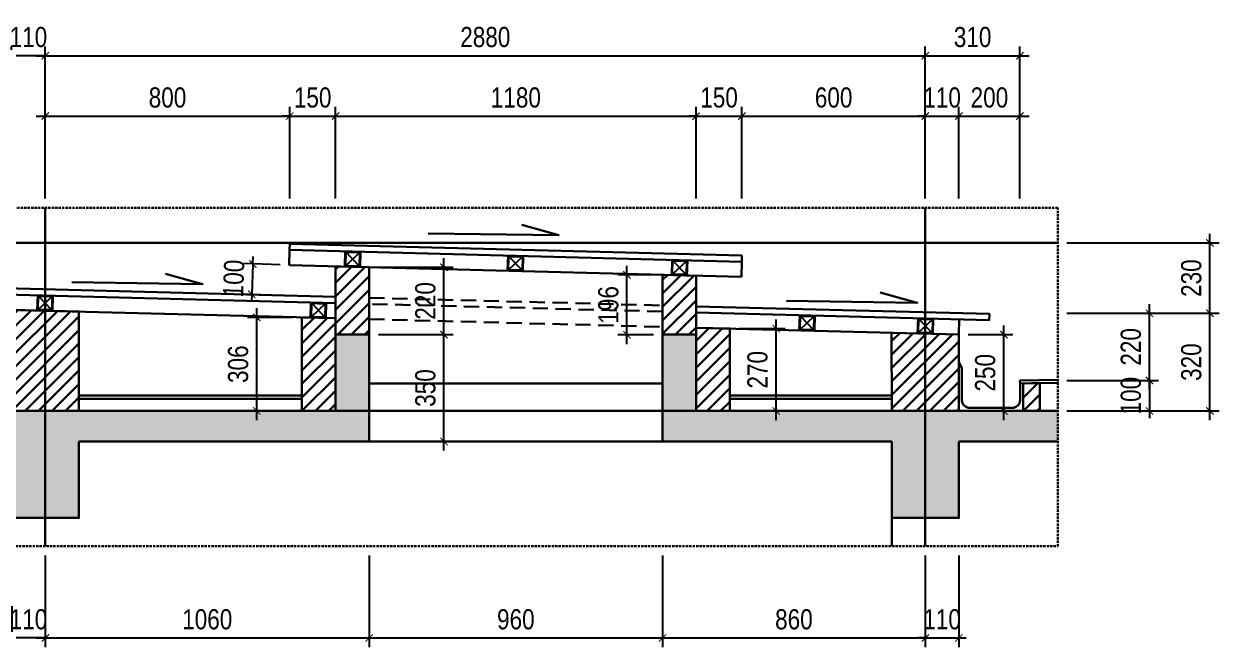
# Model space of a CAD drawing. Header units: millimetres. Extents: x -82962 to 19744, y -138000 to 4535.
# Drawn here: x 7981 to 11892, y -93068 to -91028 of the extents above; entities that cross this region are included whole.
import ezdxf

# ---------------------------------------------------------------- set-up
doc = ezdxf.new("R2010")
doc.units = ezdxf.units.MM
doc.header["$LTSCALE"] = 1000
doc.header["$MEASUREMENT"] = 0
doc.header["$PDMODE"] = 3
doc.linetypes.add('HIDDEN', pattern=[0.375, 0.25, -0.125])
doc.layers.get('0').update_dxf_attribs({"lineweight": 30})
doc.layers.get('DEFPOINTS').update_dxf_attribs({"color": 4, "lineweight": 30})
doc.layers.add('net-vatlieu', color=250, linetype='Continuous')
doc.layers.add('THEP', color=30, linetype='Continuous')
doc.layers.add('THAY', color=4, linetype='Continuous', lineweight=30)
doc.styles.add('dim', font='arial.ttf', dxfattribs={"width": 0.8})
doc.linetypes.add('FENCELINE2', pattern='A,0.25,-0.1,[132,ltypeshp.shx,S=0.1,R=0,X=-0.1,Y=0],-0.1,1', length=1.45)
doc.dimstyles.new('1-100-100', dxfattribs={"dimscale": 0, "dimtxt": 2.2, "dimasz": 0.8, "dimexe": 1, "dimexo": 1, "dimgap": 0.9, "dimtad": 1, "dimdec": 0, "dimzin": 0, "dimdsep": 46, "dimtxsty": 'dim', "dimblk1": 'ARCHTICK', "dimblk2": 'ARCHTICK', "dimsah": 1, "dimcen": 1, "dimdle": 1, "dimclrd": 256, "dimclre": 256, "dimclrt": 1, "dimadec": 0, "dimazin": 0, "dimtfac": 0.0001, "dimtdec": 0, "dimtix": 1, "dimtmove": 2, "dimatfit": 3, "dimldrblk": 'DOT', "dimfxl": 100, "dimtolj": 1, "dimtzin": 0, "dimarcsym": 0})

# ---------------------------------------------------------------- blocks, each defined once
blk = doc.blocks.new('50x50')
at = {"layer": 'net-vatlieu', "ltscale": 0.2}
for points in [[(-106111.3, -122592.4), (-106067.3, -122636.4)], [(-106067.3, -122592.4), (-106111.3, -122636.4)]]:
    blk.add_lwpolyline(points, dxfattribs=at)
at = {"layer": 'THEP', "ltscale": 0.2}
blk.add_lwpolyline([(-106114.3, -122639.4), (-106114.3, -122589.4)], dxfattribs=at)
for points in [[(-106114.3, -122589.4), (-106064.3, -122589.4), (-106064.3, -122639.4), (-106114.3, -122639.4)], [(-106111.3, -122592.4), (-106067.3, -122592.4), (-106067.3, -122636.4), (-106111.3, -122636.4)]]:
    blk.add_lwpolyline(points, close=True, dxfattribs=at)
blk = doc.blocks.new('_ARCHTICK')
at = {"color": 0, "linetype": 'ByBlock', "const_width": 0.15}
blk.add_lwpolyline([(-0.5, -0.5), (0.5, 0.5)], dxfattribs=at)
blk = doc.blocks.new('*D994')
at = {"layer": 'DEFPOINTS', "color": 0, "ltscale": 0.2, "transparency": 16777216}
for p in [(8850.8, -91329.7), (8050.8, -91629.7), (8850.8, -91629.7)]:
    blk.add_point(p, dxfattribs=at)
at = {"layer": 'THAY', "lineweight": -2, "ltscale": 0.2, "transparency": 16777216}
for p, q in [((8020.8, -91329.7), (8880.8, -91329.7)), ((8050.8, -91599.7), (8050.8, -91299.7)), ((8850.8, -91599.7), (8850.8, -91299.7))]:
    blk.add_line(p, q, dxfattribs=at)
at = {"layer": 'THAY', "lineweight": -2, "ltscale": 0.2, "transparency": 16777216, "xscale": 24.00000000000004, "yscale": 24.00000000000004, "zscale": 24.00000000000004, "rotation": 180}
blk.add_blockref('_ARCHTICK', (8050.8, -91329.7), dxfattribs=at)
at = {"layer": 'THAY', "lineweight": -2, "ltscale": 0.2, "transparency": 16777216, "xscale": 24.00000000000004, "yscale": 24.00000000000004, "zscale": 24.00000000000004}
blk.add_blockref('_ARCHTICK', (8850.8, -91329.7), dxfattribs=at)
at = {"layer": 'THAY', "color": 1, "ltscale": 0.2, "transparency": 16777216, "insert": (8450.8, -91269), "char_height": 66, "attachment_point": 5, "style": 'dim'}
blk.add_mtext('\\A1;800', dxfattribs=at)
blk = doc.blocks.new('_DOT')
at = {"color": 0, "linetype": 'ByBlock', "ltscale": 10}
blk.add_line((-0.5, 0), (-1, 0), dxfattribs=at)
at = {"color": 0, "linetype": 'ByBlock', "ltscale": 10, "const_width": 0.5}
blk.add_lwpolyline([(-0.25, 0, 1), (0.25, 0, 1)], format="xyb", close=True, dxfattribs=at)
blk = doc.blocks.new('*D995')
at = {"layer": 'DEFPOINTS', "color": 0, "ltscale": 0.2, "transparency": 16777216}
for p in [(9000.8, -91329.7), (8850.8, -91629.7), (9000.8, -91629.7)]:
    blk.add_point(p, dxfattribs=at)
at = {"layer": 'THAY', "lineweight": -2, "ltscale": 0.2, "transparency": 16777216}
for p, q in [((8850.8, -91329.7), (8826.8, -91329.7)), ((8850.8, -91599.7), (8850.8, -91299.7)), ((8850.8, -91329.7), (9000.8, -91329.7)), ((9000.8, -91599.7), (9000.8, -91299.7)), ((9000.8, -91329.7), (9024.8, -91329.7))]:
    blk.add_line(p, q, dxfattribs=at)
at = {"layer": 'THAY', "lineweight": -2, "ltscale": 0.2, "transparency": 16777216, "xscale": 24.00000000000004, "yscale": 24.00000000000004, "zscale": 24.00000000000004}
blk.add_blockref('_ARCHTICK', (8850.8, -91329.7), dxfattribs=at)
at = {"layer": 'THAY', "lineweight": -2, "ltscale": 0.2, "transparency": 16777216, "xscale": 24.00000000000004, "yscale": 24.00000000000004, "zscale": 24.00000000000004, "rotation": 180}
blk.add_blockref('_ARCHTICK', (9000.8, -91329.7), dxfattribs=at)
at = {"layer": 'THAY', "color": 1, "ltscale": 0.2, "transparency": 16777216, "insert": (8925.8, -91269), "char_height": 66, "attachment_point": 5, "style": 'dim'}
blk.add_mtext('\\A1;150', dxfattribs=at)
blk = doc.blocks.new('*D996')
at = {"layer": 'DEFPOINTS', "color": 0, "ltscale": 0.2, "transparency": 16777216}
for p in [(10180.8, -91329.7), (9000.8, -91629.7), (10180.8, -91629.7)]:
    blk.add_point(p, dxfattribs=at)
at = {"layer": 'THAY', "lineweight": -2, "ltscale": 0.2, "transparency": 16777216}
for p, q in [((8970.8, -91329.7), (10210.8, -91329.7)), ((9000.8, -91599.7), (9000.8, -91299.7)), ((10180.8, -91599.7), (10180.8, -91299.7))]:
    blk.add_line(p, q, dxfattribs=at)
at = {"layer": 'THAY', "lineweight": -2, "ltscale": 0.2, "transparency": 16777216, "xscale": 24.00000000000004, "yscale": 24.00000000000004, "zscale": 24.00000000000004, "rotation": 180}
blk.add_blockref('_ARCHTICK', (9000.8, -91329.7), dxfattribs=at)
at = {"layer": 'THAY', "lineweight": -2, "ltscale": 0.2, "transparency": 16777216, "xscale": 24.00000000000004, "yscale": 24.00000000000004, "zscale": 24.00000000000004}
blk.add_blockref('_ARCHTICK', (10180.8, -91329.7), dxfattribs=at)
at = {"layer": 'THAY', "color": 1, "ltscale": 0.2, "transparency": 16777216, "insert": (9590.8, -91269), "char_height": 66, "attachment_point": 5, "style": 'dim'}
blk.add_mtext('\\A1;1180', dxfattribs=at)
blk = doc.blocks.new('*D997')
at = {"layer": 'DEFPOINTS', "color": 0, "ltscale": 0.2, "transparency": 16777216}
for p in [(10330.8, -91329.7), (10180.8, -91629.7), (10330.8, -91629.7)]:
    blk.add_point(p, dxfattribs=at)
at = {"layer": 'THAY', "lineweight": -2, "ltscale": 0.2, "transparency": 16777216}
for p, q in [((10180.8, -91329.7), (10156.8, -91329.7)), ((10180.8, -91599.7), (10180.8, -91299.7)), ((10180.8, -91329.7), (10330.8, -91329.7)), ((10330.8, -91599.7), (10330.8, -91299.7)), ((10330.8, -91329.7), (10354.8, -91329.7))]:
    blk.add_line(p, q, dxfattribs=at)
at = {"layer": 'THAY', "lineweight": -2, "ltscale": 0.2, "transparency": 16777216, "xscale": 24.00000000000004, "yscale": 24.00000000000004, "zscale": 24.00000000000004}
blk.add_blockref('_ARCHTICK', (10180.8, -91329.7), dxfattribs=at)
at = {"layer": 'THAY', "lineweight": -2, "ltscale": 0.2, "transparency": 16777216, "xscale": 24.00000000000004, "yscale": 24.00000000000004, "zscale": 24.00000000000004, "rotation": 180}
blk.add_blockref('_ARCHTICK', (10330.8, -91329.7), dxfattribs=at)
at = {"layer": 'THAY', "color": 1, "ltscale": 0.2, "transparency": 16777216, "insert": (10255.8, -91269), "char_height": 66, "attachment_point": 5, "style": 'dim'}
blk.add_mtext('\\A1;150', dxfattribs=at)
blk = doc.blocks.new('*D998')
at = {"layer": 'DEFPOINTS', "color": 0, "ltscale": 0.2, "transparency": 16777216}
for p in [(10930.8, -91329.7), (10330.8, -91629.7), (10930.8, -91629.7)]:
    blk.add_point(p, dxfattribs=at)
at = {"layer": 'THAY', "lineweight": -2, "ltscale": 0.2, "transparency": 16777216}
for p, q in [((10300.8, -91329.7), (10960.8, -91329.7)), ((10330.8, -91599.7), (10330.8, -91299.7)), ((10930.8, -91599.7), (10930.8, -91299.7))]:
    blk.add_line(p, q, dxfattribs=at)
at = {"layer": 'THAY', "lineweight": -2, "ltscale": 0.2, "transparency": 16777216, "xscale": 24.00000000000004, "yscale": 24.00000000000004, "zscale": 24.00000000000004, "rotation": 180}
blk.add_blockref('_ARCHTICK', (10330.8, -91329.7), dxfattribs=at)
at = {"layer": 'THAY', "lineweight": -2, "ltscale": 0.2, "transparency": 16777216, "xscale": 24.00000000000004, "yscale": 24.00000000000004, "zscale": 24.00000000000004}
blk.add_blockref('_ARCHTICK', (10930.8, -91329.7), dxfattribs=at)
at = {"layer": 'THAY', "color": 1, "ltscale": 0.2, "transparency": 16777216, "insert": (10630.8, -91269), "char_height": 66, "attachment_point": 5, "style": 'dim'}
blk.add_mtext('\\A1;600', dxfattribs=at)
blk = doc.blocks.new('*D999')
at = {"layer": 'DEFPOINTS', "color": 0, "ltscale": 0.2, "transparency": 16777216}
for p in [(11040.8, -91329.7), (10930.8, -91629.7), (11040.8, -91629.7)]:
    blk.add_point(p, dxfattribs=at)
at = {"layer": 'THAY', "lineweight": -2, "ltscale": 0.2, "transparency": 16777216}
for p, q in [((10930.8, -91329.7), (10906.8, -91329.7)), ((10930.8, -91599.7), (10930.8, -91299.7)), ((10930.8, -91329.7), (11040.8, -91329.7)), ((11040.8, -91599.7), (11040.8, -91299.7)), ((11040.8, -91329.7), (11064.8, -91329.7))]:
    blk.add_line(p, q, dxfattribs=at)
at = {"layer": 'THAY', "lineweight": -2, "ltscale": 0.2, "transparency": 16777216, "xscale": 24.00000000000004, "yscale": 24.00000000000004, "zscale": 24.00000000000004}
blk.add_blockref('_ARCHTICK', (10930.8, -91329.7), dxfattribs=at)
at = {"layer": 'THAY', "lineweight": -2, "ltscale": 0.2, "transparency": 16777216, "xscale": 24.00000000000004, "yscale": 24.00000000000004, "zscale": 24.00000000000004, "rotation": 180}
blk.add_blockref('_ARCHTICK', (11040.8, -91329.7), dxfattribs=at)
at = {"layer": 'THAY', "color": 1, "ltscale": 0.2, "transparency": 16777216, "insert": (10985.8, -91269), "char_height": 66, "attachment_point": 5, "style": 'dim'}
blk.add_mtext('\\A1;110', dxfattribs=at)
blk = doc.blocks.new('*D1000')
at = {"layer": 'DEFPOINTS', "color": 0, "ltscale": 0.2, "transparency": 16777216}
for p in [(11240.6, -91329.7), (11040.8, -91629.7), (11240.6, -91629.7)]:
    blk.add_point(p, dxfattribs=at)
at = {"layer": 'THAY', "lineweight": -2, "ltscale": 0.2, "transparency": 16777216}
for p, q in [((11010.8, -91329.7), (11270.6, -91329.7)), ((11040.8, -91599.7), (11040.8, -91299.7)), ((11240.6, -91599.7), (11240.6, -91299.7))]:
    blk.add_line(p, q, dxfattribs=at)
at = {"layer": 'THAY', "lineweight": -2, "ltscale": 0.2, "transparency": 16777216, "xscale": 24.00000000000004, "yscale": 24.00000000000004, "zscale": 24.00000000000004, "rotation": 180}
blk.add_blockref('_ARCHTICK', (11040.8, -91329.7), dxfattribs=at)
at = {"layer": 'THAY', "lineweight": -2, "ltscale": 0.2, "transparency": 16777216, "xscale": 24.00000000000004, "yscale": 24.00000000000004, "zscale": 24.00000000000004}
blk.add_blockref('_ARCHTICK', (11240.6, -91329.7), dxfattribs=at)
at = {"layer": 'THAY', "color": 1, "ltscale": 0.2, "transparency": 16777216, "insert": (11140.7, -91269), "char_height": 66, "attachment_point": 5, "style": 'dim'}
blk.add_mtext('\\A1;200', dxfattribs=at)
blk = doc.blocks.new('*D1001')
at = {"layer": 'DEFPOINTS', "color": 0, "ltscale": 0.2, "transparency": 16777216}
for p in [(7940.5, -91131.7), (7940.5, -91629.7), (8050.8, -91629.7)]:
    blk.add_point(p, dxfattribs=at)
at = {"layer": 'THAY', "lineweight": -2, "ltscale": 0.2, "transparency": 16777216}
for p, q in [((7940.5, -91131.7), (7916.5, -91131.7)), ((7940.5, -91599.7), (7940.5, -91101.7)), ((8050.8, -91131.7), (7940.5, -91131.7)), ((8050.8, -91599.7), (8050.8, -91101.7)), ((8050.8, -91131.7), (8074.8, -91131.7))]:
    blk.add_line(p, q, dxfattribs=at)
at = {"layer": 'THAY', "lineweight": -2, "ltscale": 0.2, "transparency": 16777216, "xscale": 24.00000000000004, "yscale": 24.00000000000004, "zscale": 24.00000000000004}
blk.add_blockref('_ARCHTICK', (7940.5, -91131.7), dxfattribs=at)
at = {"layer": 'THAY', "lineweight": -2, "ltscale": 0.2, "transparency": 16777216, "xscale": 24.00000000000004, "yscale": 24.00000000000004, "zscale": 24.00000000000004, "rotation": 180}
blk.add_blockref('_ARCHTICK', (8050.8, -91131.7), dxfattribs=at)
at = {"layer": 'THAY', "color": 1, "ltscale": 0.2, "transparency": 16777216, "insert": (7995.6, -91071), "char_height": 66, "attachment_point": 5, "style": 'dim'}
blk.add_mtext('\\A1;110', dxfattribs=at)
blk = doc.blocks.new('*D1002')
at = {"layer": 'DEFPOINTS', "color": 0, "ltscale": 0.2, "transparency": 16777216}
for p in [(10930.8, -91131.7), (8050.8, -91629.7), (10930.8, -91629.7)]:
    blk.add_point(p, dxfattribs=at)
at = {"layer": 'THAY', "lineweight": -2, "ltscale": 0.2, "transparency": 16777216}
for p, q in [((8020.8, -91131.7), (10960.8, -91131.7)), ((8050.8, -91599.7), (8050.8, -91101.7)), ((10930.8, -91599.7), (10930.8, -91101.7))]:
    blk.add_line(p, q, dxfattribs=at)
at = {"layer": 'THAY', "lineweight": -2, "ltscale": 0.2, "transparency": 16777216, "xscale": 24.00000000000004, "yscale": 24.00000000000004, "zscale": 24.00000000000004, "rotation": 180}
blk.add_blockref('_ARCHTICK', (8050.8, -91131.7), dxfattribs=at)
at = {"layer": 'THAY', "lineweight": -2, "ltscale": 0.2, "transparency": 16777216, "xscale": 24.00000000000004, "yscale": 24.00000000000004, "zscale": 24.00000000000004}
blk.add_blockref('_ARCHTICK', (10930.8, -91131.7), dxfattribs=at)
at = {"layer": 'THAY', "color": 1, "ltscale": 0.2, "transparency": 16777216, "insert": (9490.8, -91071), "char_height": 66, "attachment_point": 5, "style": 'dim'}
blk.add_mtext('\\A1;2880', dxfattribs=at)
blk = doc.blocks.new('*D1003')
at = {"layer": 'DEFPOINTS', "color": 0, "ltscale": 0.2, "transparency": 16777216}
for p in [(11240.6, -91131.7), (10930.8, -91629.7), (11240.6, -91629.7)]:
    blk.add_point(p, dxfattribs=at)
at = {"layer": 'THAY', "lineweight": -2, "ltscale": 0.2, "transparency": 16777216}
for p, q in [((10900.8, -91131.7), (11270.6, -91131.7)), ((10930.8, -91599.7), (10930.8, -91101.7)), ((11240.6, -91599.7), (11240.6, -91101.7))]:
    blk.add_line(p, q, dxfattribs=at)
at = {"layer": 'THAY', "lineweight": -2, "ltscale": 0.2, "transparency": 16777216, "xscale": 24.00000000000004, "yscale": 24.00000000000004, "zscale": 24.00000000000004, "rotation": 180}
blk.add_blockref('_ARCHTICK', (10930.8, -91131.7), dxfattribs=at)
at = {"layer": 'THAY', "lineweight": -2, "ltscale": 0.2, "transparency": 16777216, "xscale": 24.00000000000004, "yscale": 24.00000000000004, "zscale": 24.00000000000004}
blk.add_blockref('_ARCHTICK', (11240.6, -91131.7), dxfattribs=at)
at = {"layer": 'THAY', "color": 1, "ltscale": 0.2, "transparency": 16777216, "insert": (11085.7, -91071), "char_height": 66, "attachment_point": 5, "style": 'dim'}
blk.add_mtext('\\A1;310', dxfattribs=at)
blk = doc.blocks.new('*D1005')
at = {"layer": 'DEFPOINTS', "color": 0, "ltscale": 0.2, "transparency": 16777216}
for p in [(8742.8, -91988.8), (8890.8, -91988.8), (8890.8, -92294.8)]:
    blk.add_point(p, dxfattribs=at)
at = {"layer": 'THAY', "lineweight": -2, "ltscale": 0.2, "transparency": 16777216}
for p, q in [((8742.8, -92324.8), (8742.8, -91958.8)), ((8860.8, -91988.8), (8712.8, -91988.8)), ((8860.8, -92294.8), (8712.8, -92294.8))]:
    blk.add_line(p, q, dxfattribs=at)
at = {"layer": 'THAY', "lineweight": -2, "ltscale": 0.2, "transparency": 16777216, "xscale": 24.00000000000004, "yscale": 24.00000000000004, "zscale": 24.00000000000004}
for p, rotation in [((8742.8, -91988.8), 90), ((8742.8, -92294.8), 270)]:
    blk.add_blockref('_ARCHTICK', p, dxfattribs=dict(at, rotation=rotation))
at = {"layer": 'THAY', "color": 1, "ltscale": 0.2, "transparency": 16777216, "insert": (8682.1, -92141.8), "char_height": 66, "attachment_point": 5, "rotation": 90, "style": 'dim'}
blk.add_mtext('\\A1;306', dxfattribs=at)
blk = doc.blocks.new('*D1006')
at = {"layer": 'DEFPOINTS', "color": 0, "ltscale": 0.2, "transparency": 16777216}
for p in [(9110.8, -92044.8), (9355.6, -92044.8), (9110.8, -92394.8)]:
    blk.add_point(p, dxfattribs=at)
at = {"layer": 'THAY', "lineweight": -2, "ltscale": 0.2, "transparency": 16777216}
for p, q in [((9355.6, -92424.8), (9355.6, -92014.8)), ((9140.8, -92044.8), (9385.6, -92044.8)), ((9140.8, -92394.8), (9385.6, -92394.8))]:
    blk.add_line(p, q, dxfattribs=at)
at = {"layer": 'THAY', "lineweight": -2, "ltscale": 0.2, "transparency": 16777216, "xscale": 24.00000000000004, "yscale": 24.00000000000004, "zscale": 24.00000000000004}
for p, rotation in [((9355.6, -92044.8), 90), ((9355.6, -92394.8), 270)]:
    blk.add_blockref('_ARCHTICK', p, dxfattribs=dict(at, rotation=rotation))
at = {"layer": 'THAY', "color": 1, "ltscale": 0.2, "transparency": 16777216, "insert": (9294.9, -92219.8), "char_height": 66, "attachment_point": 5, "rotation": 90, "style": 'dim'}
blk.add_mtext('\\A1;350', dxfattribs=at)
blk = doc.blocks.new('*D1007')
at = {"layer": 'DEFPOINTS', "color": 0, "ltscale": 0.2, "transparency": 16777216}
for p in [(9110.8, -91824.5), (9355.6, -91824.5), (9110.8, -92044.8)]:
    blk.add_point(p, dxfattribs=at)
at = {"layer": 'THAY', "lineweight": -2, "ltscale": 0.2, "transparency": 16777216}
for p, q in [((9355.6, -92074.8), (9355.6, -91794.5)), ((9140.8, -91824.5), (9385.6, -91824.5)), ((9140.8, -92044.8), (9385.6, -92044.8))]:
    blk.add_line(p, q, dxfattribs=at)
at = {"layer": 'THAY', "lineweight": -2, "ltscale": 0.2, "transparency": 16777216, "xscale": 24.00000000000004, "yscale": 24.00000000000004, "zscale": 24.00000000000004}
for p, rotation in [((9355.6, -91824.5), 90), ((9355.6, -92044.8), 270)]:
    blk.add_blockref('_ARCHTICK', p, dxfattribs=dict(at, rotation=rotation))
at = {"layer": 'THAY', "color": 1, "ltscale": 0.2, "transparency": 16777216, "insert": (9294.9, -91934.6), "char_height": 66, "attachment_point": 5, "rotation": 90, "style": 'dim'}
blk.add_mtext('\\A1;220', dxfattribs=at)
blk = doc.blocks.new('*D1008')
at = {"layer": 'DEFPOINTS', "color": 0, "ltscale": 0.2, "transparency": 16777216}
for p in [(9954.5, -91849.5), (10071, -91849.5), (10070.8, -92045.7)]:
    blk.add_point(p, dxfattribs=at)
at = {"layer": 'THAY', "lineweight": -2, "ltscale": 0.2, "transparency": 16777216}
for p, q in [((9954.5, -92075.7), (9954.5, -91819.5)), ((10041, -91849.5), (9924.5, -91849.5)), ((10040.8, -92045.7), (9924.5, -92045.7))]:
    blk.add_line(p, q, dxfattribs=at)
at = {"layer": 'THAY', "lineweight": -2, "ltscale": 0.2, "transparency": 16777216, "xscale": 24.00000000000004, "yscale": 24.00000000000004, "zscale": 24.00000000000004}
for p, rotation in [((9954.5, -91849.5), 90), ((9954.5, -92045.7), 270)]:
    blk.add_blockref('_ARCHTICK', p, dxfattribs=dict(at, rotation=rotation))
at = {"layer": 'THAY', "color": 1, "ltscale": 0.2, "transparency": 16777216, "insert": (9893.8, -91947.6), "char_height": 66, "attachment_point": 5, "rotation": 90, "style": 'dim'}
blk.add_mtext('\\A1;196', dxfattribs=at)
blk = doc.blocks.new('*D1009')
at = {"layer": 'DEFPOINTS', "color": 0, "ltscale": 0.2, "transparency": 16777216}
for p in [(10290.7, -92025.2), (10442.6, -92025.2), (10290.8, -92294.8)]:
    blk.add_point(p, dxfattribs=at)
at = {"layer": 'THAY', "lineweight": -2, "ltscale": 0.2, "transparency": 16777216}
for p, q in [((10442.6, -92324.8), (10442.6, -91995.2)), ((10320.7, -92025.2), (10472.6, -92025.2)), ((10320.8, -92294.8), (10472.6, -92294.8))]:
    blk.add_line(p, q, dxfattribs=at)
at = {"layer": 'THAY', "lineweight": -2, "ltscale": 0.2, "transparency": 16777216, "xscale": 24.00000000000004, "yscale": 24.00000000000004, "zscale": 24.00000000000004}
for p, rotation in [((10442.6, -92025.2), 90), ((10442.6, -92294.8), 270)]:
    blk.add_blockref('_ARCHTICK', p, dxfattribs=dict(at, rotation=rotation))
at = {"layer": 'THAY', "color": 1, "ltscale": 0.2, "transparency": 16777216, "insert": (10381.9, -92160), "char_height": 66, "attachment_point": 5, "rotation": 90, "style": 'dim'}
blk.add_mtext('\\A1;270', dxfattribs=at)
blk = doc.blocks.new('*D1010')
at = {"layer": 'DEFPOINTS', "color": 0, "ltscale": 0.2, "transparency": 16777216}
for p in [(11040.8, -92044.8), (11187.8, -92044.8), (11040.8, -92294.8)]:
    blk.add_point(p, dxfattribs=at)
at = {"layer": 'THAY', "lineweight": -2, "ltscale": 0.2, "transparency": 16777216}
for p, q in [((11187.8, -92324.8), (11187.8, -92014.8)), ((11070.8, -92044.8), (11217.8, -92044.8)), ((11070.8, -92294.8), (11217.8, -92294.8))]:
    blk.add_line(p, q, dxfattribs=at)
at = {"layer": 'THAY', "lineweight": -2, "ltscale": 0.2, "transparency": 16777216, "xscale": 24.00000000000004, "yscale": 24.00000000000004, "zscale": 24.00000000000004}
for p, rotation in [((11187.8, -92044.8), 90), ((11187.8, -92294.8), 270)]:
    blk.add_blockref('_ARCHTICK', p, dxfattribs=dict(at, rotation=rotation))
at = {"layer": 'THAY', "color": 1, "ltscale": 0.2, "transparency": 16777216, "insert": (11127.1, -92169.8), "char_height": 66, "attachment_point": 5, "rotation": 90, "style": 'dim'}
blk.add_mtext('\\A1;250', dxfattribs=at)
blk = doc.blocks.new('*D1011')
at = {"layer": 'DEFPOINTS', "color": 0, "ltscale": 0.2, "transparency": 16777216}
for p in [(11364.4, -92194.8), (11364.4, -92294.8), (11664.4, -92294.8)]:
    blk.add_point(p, dxfattribs=at)
at = {"layer": 'THAY', "lineweight": -2, "ltscale": 0.2, "transparency": 16777216}
for p, q in [((11394.4, -92194.8), (11694.4, -92194.8)), ((11664.4, -92194.8), (11664.4, -92170.8)), ((11664.4, -92194.8), (11664.4, -92294.8)), ((11394.4, -92294.8), (11694.4, -92294.8)), ((11664.4, -92294.8), (11664.4, -92318.8))]:
    blk.add_line(p, q, dxfattribs=at)
at = {"layer": 'THAY', "lineweight": -2, "ltscale": 0.2, "transparency": 16777216, "xscale": 24.00000000000004, "yscale": 24.00000000000004, "zscale": 24.00000000000004}
for p, rotation in [((11664.4, -92194.8), 270), ((11664.4, -92294.8), 90)]:
    blk.add_blockref('_ARCHTICK', p, dxfattribs=dict(at, rotation=rotation))
at = {"layer": 'THAY', "color": 1, "ltscale": 0.2, "transparency": 16777216, "insert": (11603.7, -92244.8), "char_height": 66, "attachment_point": 5, "rotation": 90, "style": 'dim'}
blk.add_mtext('\\A1;100', dxfattribs=at)
blk = doc.blocks.new('*D1012')
at = {"layer": 'DEFPOINTS', "color": 0, "ltscale": 0.2, "transparency": 16777216}
for p in [(11364.4, -91975.1), (11664.4, -91975.1), (11364.4, -92194.8)]:
    blk.add_point(p, dxfattribs=at)
at = {"layer": 'THAY', "lineweight": -2, "ltscale": 0.2, "transparency": 16777216}
for p, q in [((11664.4, -92224.8), (11664.4, -91945.1)), ((11394.4, -91975.1), (11694.4, -91975.1)), ((11394.4, -92194.8), (11694.4, -92194.8))]:
    blk.add_line(p, q, dxfattribs=at)
at = {"layer": 'THAY', "lineweight": -2, "ltscale": 0.2, "transparency": 16777216, "xscale": 24.00000000000004, "yscale": 24.00000000000004, "zscale": 24.00000000000004}
for p, rotation in [((11664.4, -91975.1), 90), ((11664.4, -92194.8), 270)]:
    blk.add_blockref('_ARCHTICK', p, dxfattribs=dict(at, rotation=rotation))
at = {"layer": 'THAY', "color": 1, "ltscale": 0.2, "transparency": 16777216, "insert": (11603.7, -92085), "char_height": 66, "attachment_point": 5, "rotation": 90, "style": 'dim'}
blk.add_mtext('\\A1;220', dxfattribs=at)
blk = doc.blocks.new('*D1013')
at = {"layer": 'DEFPOINTS', "color": 0, "ltscale": 0.2, "transparency": 16777216}
for p in [(11364.4, -91975.1), (11862.4, -91975.1), (11364.4, -92294.8)]:
    blk.add_point(p, dxfattribs=at)
at = {"layer": 'THAY', "lineweight": -2, "ltscale": 0.2, "transparency": 16777216}
for p, q in [((11862.4, -92324.8), (11862.4, -91945.1)), ((11394.4, -91975.1), (11892.4, -91975.1)), ((11394.4, -92294.8), (11892.4, -92294.8))]:
    blk.add_line(p, q, dxfattribs=at)
at = {"layer": 'THAY', "lineweight": -2, "ltscale": 0.2, "transparency": 16777216, "xscale": 24.00000000000004, "yscale": 24.00000000000004, "zscale": 24.00000000000004}
for p, rotation in [((11862.4, -91975.1), 90), ((11862.4, -92294.8), 270)]:
    blk.add_blockref('_ARCHTICK', p, dxfattribs=dict(at, rotation=rotation))
at = {"layer": 'THAY', "color": 1, "ltscale": 0.2, "transparency": 16777216, "insert": (11801.6, -92135), "char_height": 66, "attachment_point": 5, "rotation": 90, "style": 'dim'}
blk.add_mtext('\\A1;320', dxfattribs=at)
blk = doc.blocks.new('*D1036')
at = {"layer": 'DEFPOINTS', "color": 0, "ltscale": 0.2, "transparency": 16777216}
for p in [(8050.8, -92738.1), (9110.8, -92738.1), (9110.8, -93038.1)]:
    blk.add_point(p, dxfattribs=at)
at = {"layer": 'THAY', "lineweight": -2, "ltscale": 0.2, "transparency": 16777216}
for p, q in [((8050.8, -92768.1), (8050.8, -93068.1)), ((9110.8, -92768.1), (9110.8, -93068.1)), ((8020.8, -93038.1), (9140.8, -93038.1))]:
    blk.add_line(p, q, dxfattribs=at)
at = {"layer": 'THAY', "lineweight": -2, "ltscale": 0.2, "transparency": 16777216, "xscale": 24.00000000000015, "yscale": 24.00000000000015, "zscale": 24.00000000000015, "rotation": 180}
blk.add_blockref('_ARCHTICK', (8050.8, -93038.1), dxfattribs=at)
at = {"layer": 'THAY', "lineweight": -2, "ltscale": 0.2, "transparency": 16777216, "xscale": 24.00000000000015, "yscale": 24.00000000000015, "zscale": 24.00000000000015}
blk.add_blockref('_ARCHTICK', (9110.8, -93038.1), dxfattribs=at)
at = {"layer": 'THAY', "color": 1, "ltscale": 0.2, "transparency": 16777216, "insert": (8580.8, -92977.4), "char_height": 66, "attachment_point": 5, "style": 'dim'}
blk.add_mtext('\\A1;1060', dxfattribs=at)
blk = doc.blocks.new('*D1032')
at = {"layer": 'DEFPOINTS', "color": 0, "ltscale": 0.2, "transparency": 16777216}
for p in [(9110.8, -92738.1), (10070.8, -92738.1), (10070.8, -93038.1)]:
    blk.add_point(p, dxfattribs=at)
at = {"layer": 'THAY', "lineweight": -2, "ltscale": 0.2, "transparency": 16777216}
for p, q in [((9110.8, -92768.1), (9110.8, -93068.1)), ((10070.8, -92768.1), (10070.8, -93068.1)), ((9080.8, -93038.1), (10100.8, -93038.1))]:
    blk.add_line(p, q, dxfattribs=at)
at = {"layer": 'THAY', "lineweight": -2, "ltscale": 0.2, "transparency": 16777216, "xscale": 24.00000000000015, "yscale": 24.00000000000015, "zscale": 24.00000000000015, "rotation": 180}
blk.add_blockref('_ARCHTICK', (9110.8, -93038.1), dxfattribs=at)
at = {"layer": 'THAY', "lineweight": -2, "ltscale": 0.2, "transparency": 16777216, "xscale": 24.00000000000015, "yscale": 24.00000000000015, "zscale": 24.00000000000015}
blk.add_blockref('_ARCHTICK', (10070.8, -93038.1), dxfattribs=at)
at = {"layer": 'THAY', "color": 1, "ltscale": 0.2, "transparency": 16777216, "insert": (9590.8, -92977.4), "char_height": 66, "attachment_point": 5, "style": 'dim'}
blk.add_mtext('\\A1;960', dxfattribs=at)
blk = doc.blocks.new('*D1033')
at = {"layer": 'DEFPOINTS', "color": 0, "ltscale": 0.2, "transparency": 16777216}
for p in [(10070.8, -92738.1), (10930.8, -92738.1), (10930.8, -93038.1)]:
    blk.add_point(p, dxfattribs=at)
at = {"layer": 'THAY', "lineweight": -2, "ltscale": 0.2, "transparency": 16777216}
for p, q in [((10070.8, -92768.1), (10070.8, -93068.1)), ((10930.8, -92768.1), (10930.8, -93068.1)), ((10040.8, -93038.1), (10960.8, -93038.1))]:
    blk.add_line(p, q, dxfattribs=at)
at = {"layer": 'THAY', "lineweight": -2, "ltscale": 0.2, "transparency": 16777216, "xscale": 24.00000000000015, "yscale": 24.00000000000015, "zscale": 24.00000000000015, "rotation": 180}
blk.add_blockref('_ARCHTICK', (10070.8, -93038.1), dxfattribs=at)
at = {"layer": 'THAY', "lineweight": -2, "ltscale": 0.2, "transparency": 16777216, "xscale": 24.00000000000015, "yscale": 24.00000000000015, "zscale": 24.00000000000015}
blk.add_blockref('_ARCHTICK', (10930.8, -93038.1), dxfattribs=at)
at = {"layer": 'THAY', "color": 1, "ltscale": 0.2, "transparency": 16777216, "insert": (10500.8, -92977.4), "char_height": 66, "attachment_point": 5, "style": 'dim'}
blk.add_mtext('\\A1;860', dxfattribs=at)
blk = doc.blocks.new('*D1034')
at = {"layer": 'DEFPOINTS', "color": 0, "ltscale": 0.2, "transparency": 16777216}
for p in [(10930.8, -92738.1), (11040.8, -92738.1), (11040.8, -93038.1)]:
    blk.add_point(p, dxfattribs=at)
at = {"layer": 'THAY', "lineweight": -2, "ltscale": 0.2, "transparency": 16777216}
for p, q in [((10930.8, -92768.1), (10930.8, -93068.1)), ((11040.8, -92768.1), (11040.8, -93068.1)), ((10930.8, -93038.1), (10906.8, -93038.1)), ((10930.8, -93038.1), (11040.8, -93038.1)), ((11040.8, -93038.1), (11064.8, -93038.1))]:
    blk.add_line(p, q, dxfattribs=at)
at = {"layer": 'THAY', "lineweight": -2, "ltscale": 0.2, "transparency": 16777216, "xscale": 24.00000000000015, "yscale": 24.00000000000015, "zscale": 24.00000000000015}
blk.add_blockref('_ARCHTICK', (10930.8, -93038.1), dxfattribs=at)
at = {"layer": 'THAY', "lineweight": -2, "ltscale": 0.2, "transparency": 16777216, "xscale": 24.00000000000015, "yscale": 24.00000000000015, "zscale": 24.00000000000015, "rotation": 180}
blk.add_blockref('_ARCHTICK', (11040.8, -93038.1), dxfattribs=at)
at = {"layer": 'THAY', "color": 1, "ltscale": 0.2, "transparency": 16777216, "insert": (10985.8, -92977.4), "char_height": 66, "attachment_point": 5, "style": 'dim'}
blk.add_mtext('\\A1;110', dxfattribs=at)
blk = doc.blocks.new('*D1035')
at = {"layer": 'DEFPOINTS', "color": 0, "ltscale": 0.2, "transparency": 16777216}
for p in [(7940.8, -92738.1), (8050.8, -92738.1), (7940.8, -93038.1)]:
    blk.add_point(p, dxfattribs=at)
at = {"layer": 'THAY', "lineweight": -2, "ltscale": 0.2, "transparency": 16777216}
for p, q in [((7940.8, -92768.1), (7940.8, -93068.1)), ((8050.8, -92768.1), (8050.8, -93068.1)), ((7940.8, -93038.1), (7916.8, -93038.1)), ((8050.8, -93038.1), (7940.8, -93038.1)), ((8050.8, -93038.1), (8074.8, -93038.1))]:
    blk.add_line(p, q, dxfattribs=at)
at = {"layer": 'THAY', "lineweight": -2, "ltscale": 0.2, "transparency": 16777216, "xscale": 24.00000000000015, "yscale": 24.00000000000015, "zscale": 24.00000000000015}
blk.add_blockref('_ARCHTICK', (7940.8, -93038.1), dxfattribs=at)
at = {"layer": 'THAY', "lineweight": -2, "ltscale": 0.2, "transparency": 16777216, "xscale": 24.00000000000015, "yscale": 24.00000000000015, "zscale": 24.00000000000015, "rotation": 180}
blk.add_blockref('_ARCHTICK', (8050.8, -93038.1), dxfattribs=at)
at = {"layer": 'THAY', "color": 1, "ltscale": 0.2, "transparency": 16777216, "insert": (7995.8, -92977.4), "char_height": 66, "attachment_point": 5, "style": 'dim'}
blk.add_mtext('\\A1;110', dxfattribs=at)
blk = doc.blocks.new('*D1039')
at = {"layer": 'DEFPOINTS', "color": 0, "ltscale": 0.2, "transparency": 16777216}
for p in [(11364.4, -91744.8), (11862.4, -91744.8), (11364.4, -91975.1)]:
    blk.add_point(p, dxfattribs=at)
at = {"layer": 'THAY', "lineweight": -2, "ltscale": 0.2, "transparency": 16777216}
for p, q in [((11862.4, -92005.1), (11862.4, -91714.8)), ((11394.4, -91744.8), (11892.4, -91744.8)), ((11394.4, -91975.1), (11892.4, -91975.1))]:
    blk.add_line(p, q, dxfattribs=at)
at = {"layer": 'THAY', "lineweight": -2, "ltscale": 0.2, "transparency": 16777216, "xscale": 24.00000000000015, "yscale": 24.00000000000015, "zscale": 24.00000000000015}
for p, rotation in [((11862.4, -91744.8), 90), ((11862.4, -91975.1), 270)]:
    blk.add_blockref('_ARCHTICK', p, dxfattribs=dict(at, rotation=rotation))
at = {"layer": 'THAY', "color": 1, "ltscale": 0.2, "transparency": 16777216, "insert": (11801.6, -91860), "char_height": 66, "attachment_point": 5, "rotation": 90, "style": 'dim'}
blk.add_mtext('\\A1;230', dxfattribs=at)
blk = doc.blocks.new('*D1040')
at = {"layer": 'DEFPOINTS', "color": 0, "ltscale": 0.2, "transparency": 16777216}
for p in [(8849.9, -91817.6), (8726.6, -91913.3), (8846.4, -91917.6)]:
    blk.add_point(p, dxfattribs=at)
at = {"layer": 'THAY', "lineweight": -2, "ltscale": 0.2, "transparency": 16777216}
for p, q in [((8730.1, -91813.4), (8731, -91789.4)), ((8819.9, -91816.6), (8700.1, -91812.3)), ((8730.1, -91813.4), (8726.6, -91913.3)), ((8816.4, -91916.5), (8696.6, -91912.3)), ((8726.6, -91913.3), (8725.7, -91937.3))]:
    blk.add_line(p, q, dxfattribs=at)
at = {"layer": 'THAY', "lineweight": -2, "ltscale": 0.2, "transparency": 16777216, "xscale": 24.00000000000015, "yscale": 24.00000000000015, "zscale": 24.00000000000015}
for p, rotation in [((8730.1, -91813.4), 267.9708247736381), ((8726.6, -91913.3), 87.97082477363809)]:
    blk.add_blockref('_ARCHTICK', p, dxfattribs=dict(at, rotation=rotation))
at = {"layer": 'THAY', "color": 1, "ltscale": 0.2, "transparency": 16777216, "insert": (8667.7, -91861.2), "char_height": 66, "attachment_point": 5, "rotation": 87.9708, "style": 'dim'}
blk.add_mtext('\\A1;100', dxfattribs=at)

msp = doc.modelspace()

# ---------------------------------------------------------------- hatches: boundary and pattern name
at = {"layer": 'THAY', "ltscale": 0.2}
h = msp.add_hatch(dxfattribs=at)
h.set_pattern_fill('ANSI31', color=256, scale=250, style=0)
h.set_pattern_definition([(45, (8890.8, -92294.823), (-22.0971, 22.0971), [])])
h.paths.add_polyline_path([(9000.79961, -91991.62852), (8890.79922, -91988.76019), (8890.79961, -92294.82278), (9000.79961, -92294.82278)])
h.paths.add_polyline_path([(9110.79961, -91824.45604), (9000.79922, -91821.58772), (9000.79952, -91991.62851), (9000.79961, -91991.62852), (9000.79961, -92044.82278), (9110.79961, -92044.82278)])
h.paths.add_polyline_path([(10180.79961, -91852.35696), (10070.97524, -91849.49322), (10070.79961, -92044.82278), (10180.79961, -92044.82278), (10180.79961, -92022.37684)])
h.paths.add_polyline_path([(10290.65052, -92025.24392), (10181.60139, -92022.39775), (10180.79961, -92022.37684), (10180.79961, -92294.82278), (10290.79961, -92294.82278)])
h = msp.add_hatch(dxfattribs=at)
h.set_pattern_fill('ANSI31', color=256, scale=250, style=0)
h.set_pattern_definition([(45, (7940.5, -92294.823), (-22.0971, 22.0971), [])])
h.paths.add_polyline_path([(10930.79961, -92041.95446), (10905.80811, -92041.30279), (10820.39614, -92039.07562), (10820.79961, -92294.82278), (10930.79961, -92294.82278)])
h.paths.add_polyline_path([(11040.79961, -92141.66084), (11040.79961, -92044.82278), (10930.79961, -92041.95446), (10930.79961, -92294.82278), (11040.79961, -92294.82278)])
h.paths.add_polyline_path([(8160.79961, -91969.725), (8050.79961, -91966.85668), (8050.79961, -92294.82278), (8160.79961, -92294.82278)])
h.paths.add_polyline_path([(8050.79961, -91966.85668), (8024.56822, -91966.17268), (7940.4985, -91963.98051), (7940.79961, -92294.82278), (8050.79961, -92294.82278)])
h = msp.add_hatch(color=256, dxfattribs=at)
h.paths.add_polyline_path([(10180.79961, -92044.82278), (10070.79961, -92044.82278), (10070.79961, -92294.82278), (10180.79961, -92294.82278)])
h.paths.add_polyline_path([(10930.79961, -92294.82278), (10820.79961, -92294.82278), (10180.79961, -92294.82278), (10070.79961, -92294.82278), (10070.79961, -92394.82278), (10820.79961, -92394.82278), (10820.79961, -92644.82278), (10930.79961, -92644.82278)])
h.paths.add_polyline_path([(11040.79961, -92394.82278), (11364.36013, -92394.82278), (11364.36013, -92294.82278), (10930.79961, -92294.82278), (10930.79961, -92644.82278), (11040.79961, -92644.82278)])
h.paths.add_polyline_path([(8050.79961, -92294.82278), (7940.79961, -92294.82278), (7750.79961, -92294.82278), (7750.79961, -92394.82278), (7940.79961, -92394.82278), (7940.79961, -92644.82278), (8050.79961, -92644.82278)])
h.paths.add_polyline_path([(9110.79961, -92294.82278), (8050.79961, -92294.82278), (8050.79961, -92644.82278), (8160.79961, -92644.82278), (8160.79961, -92394.82278), (9110.79961, -92394.82278)])
h.paths.add_polyline_path([(9110.79961, -92044.82278), (9000.79961, -92044.82278), (9000.79961, -92294.82278), (9110.79961, -92294.82278)])
h = msp.add_hatch(dxfattribs=at)
h.set_pattern_fill('ANSI31', color=256, scale=250, style=0)
h.paths.add_polyline_path([(11305.79961, -92203.60777), (11250.79961, -92204.63916), (11250.79961, -92294.82278), (11305.79961, -92294.82278)])

# ---------------------------------------------------------------- linework, layer by layer
at = {"layer": 'THAY', "ltscale": 0.02}
for p, q in [((8050.79961, -92738.05983), (8050.79961, -91629.68716)), ((10930.79961, -92738.05983), (10930.79961, -91629.68716))]:
    msp.add_line(p, q, dxfattribs=at)
at = {"layer": 'THAY', "ltscale": 0.2}
for p, q in [((10330.79961, -91786.24451), (8850.80025, -91747.62825)), ((10330.27828, -91806.23771), (8850.27828, -91767.64579)), ((10328.97494, -91856.22072), (8849.90881, -91817.6288)), ((10328.97494, -91856.22072), (10330.27828, -91806.23771)), ((9110.79961, -92394.82278), (10070.79961, -92394.82278))]:
    msp.add_line(p, q, dxfattribs=at)
at = {"layer": 'THAY', "linetype": 'Continuous'}
msp.add_line((9000.79961, -92044.82278), (9000.79961, -91994.82278), dxfattribs=at)
at = {"layer": 'THAY', "linetype": 'FENCELINE2', "ltscale": 0.002}
msp.add_line((9110.79961, -92204.82278), (10070.79961, -92204.82278), dxfattribs=at)
at = {"layer": 'THAY'}
msp.add_line((10820.79961, -92644.82278), (10820.79961, -92738.05983), dxfattribs=at)
at = {"layer": 'THAY', "linetype": 'HIDDEN', "ltscale": 0.03}
msp.add_lwpolyline([(7750.79961, -92738.05983), (11364.36013, -92738.05983), (11364.36013, -91629.68716), (7750.79961, -91629.68716)], close=True, dxfattribs=at)
at = {"layer": 'THAY', "ltscale": 0.2}
for points in [[(9610.18251, -91685.8401), (9731.31952, -91719.83771), (9303.38294, -91713.54927)], [(7750.79961, -91744.82278), (11364.36013, -91744.82278)], [(8850.27828, -91767.64579), (8850.80025, -91747.62825)], [(8850.27764, -91767.64578), (8848.97494, -91817.60445)], [(10330.27828, -91806.23771), (10330.79961, -91786.24451)], [(9110.79961, -91824.45604), (9000.79922, -91821.58772), (9000.79961, -91991.62852), (9000.79961, -92294.82278), (8890.79922, -92294.82278)], [(8444.43682, -91845.56948), (8565.57382, -91879.5671), (8137.63724, -91873.27865)], [(7750.79961, -91889.0102), (9000.79934, -91921.60471)], [(9000.79938, -91941.61151), (7750.79961, -91909.017)], [(10783.24295, -91906.81046), (10904.37995, -91940.80807), (10476.44338, -91934.51963)], [(7750.79961, -91959.03399), (9000.79961, -91991.62852)], [(10180.79961, -91952.37395), (11140.79961, -91977.40655), (11140.27828, -91997.39975), (10180.79961, -91972.38075)], [(10181.60139, -92022.39775), (11040.79961, -92044.82278)], [(9000.79961, -92294.82278), (9000.79961, -92044.82278), (9110.79961, -92044.82278), (9110.79961, -92394.82278)], [(10070.79961, -92394.82278), (10070.79961, -92044.82278), (10180.79961, -92044.82278), (10180.79961, -92294.82278)]]:
    msp.add_lwpolyline(points, dxfattribs=at)
at = {"layer": 'THAY', "linetype": 'Continuous'}
for points in [[(9000.79961, -92044.82278), (9110.79961, -92044.82278), (9110.79961, -91824.45604), (9000.79922, -91821.58772)], [(10070.79961, -92044.82278), (10180.79961, -92044.82278), (10180.79961, -91852.35696), (10070.97524, -91849.49322)], [(8890.79961, -92294.82278), (9000.79961, -92294.82278), (9000.79961, -91991.62852), (8890.79922, -91988.76019)], [(10290.79961, -92294.82278), (10180.79961, -92294.82278), (10180.79961, -92022.37684), (10290.65051, -92025.24127)], [(11305.79961, -92202.79153), (11250.79961, -92204.51028), (11250.79961, -92294.82278), (11305.79961, -92294.82278)]]:
    msp.add_lwpolyline(points, close=True, dxfattribs=at)
at = {"layer": 'THAY', "linetype": 'HIDDEN', "ltscale": 0.2}
for points in [[(9110.79961, -91924.47304), (10070.9148, -91949.50864)], [(10070.89062, -91969.51481), (9110.79961, -91944.47984)], [(9110.79961, -91994.49683), (10070.83018, -92019.53023)]]:
    msp.add_lwpolyline(points, dxfattribs=at)
at = {"layer": 'THAY', "ltscale": 0.2}
for points in [[(8160.79961, -91969.725), (7940.4985, -91963.98051), (7940.79961, -92294.82278), (8160.79961, -92294.82278)], [(11040.79961, -92044.82278), (10820.39614, -92039.07562), (10820.79961, -92294.82278), (11040.79961, -92294.82278)]]:
    msp.add_lwpolyline(points, close=True, dxfattribs=at)
at = {"layer": 'THAY', "ltscale": 0.5}
for points in [[(11042.10295, -91994.83977), (11040.79961, -92044.82278)], [(11050.79961, -92154.82278), (11040.79961, -92134.19599)], [(11240.48742, -92194.83253), (11364.36013, -92192.50962)], [(11240.48742, -92194.83253), (11240.79961, -92204.82278)], [(11240.48742, -92204.83253), (11364.36013, -92202.50962)], [(8160.79961, -92244.82278), (8890.79955, -92244.82278)], [(8160.79961, -92254.82278), (8890.79956, -92254.82278)], [(10290.62325, -92244.82278), (10820.72073, -92244.82278)], [(10290.65852, -92254.82278), (10820.73651, -92254.82278)], [(9000.79961, -92294.82278), (7940.79961, -92294.82278)], [(11364.36013, -92294.82278), (10180.79961, -92294.82278)], [(7940.79961, -92394.82278), (7940.79961, -92644.82278), (8160.79961, -92644.82278), (8160.79961, -92394.82278)], [(8160.79961, -92394.82278), (9110.79961, -92394.82278)], [(10070.79961, -92394.82278), (10820.79961, -92394.82278)], [(10820.79961, -92394.82278), (10820.79961, -92644.82278), (11040.79961, -92644.82278), (11040.79961, -92394.82278)], [(11040.79961, -92394.82278), (11364.36013, -92394.82278)]]:
    msp.add_lwpolyline(points, dxfattribs=at)
at = {"layer": 'THAY', "color": 1, "linetype": 'HIDDEN', "ltscale": 0.003, "const_width": 5}
for points in [[(10820.39614, -92039.07562), (11040.79961, -92044.82278), (11040.79961, -92294.82278)], [(11040.79961, -92294.82278), (11364.36013, -92294.82278)]]:
    msp.add_lwpolyline(points, dxfattribs=at)
at = {"layer": 'THAY', "linetype": 'Continuous'}
msp.add_lwpolyline([(11040.79961, -92141.66084), (11040.79961, -92294.82278)], dxfattribs=at)
at = {"layer": 'THAY', "ltscale": 0.5}
msp.add_lwpolyline([(11240.79961, -92204.82278), (11240.79961, -92259.82278, -0.4142135624), (11215.79961, -92284.82278), (11075.79961, -92284.82278, -0.4142135624), (11050.79961, -92259.82278), (11050.79961, -92154.82278)], format="xyb", dxfattribs=at)
at = {"layer": 'THAY', "ltscale": 0.02}
msp.add_lwpolyline([(6977.10388, -92294.82278), (11364.36013, -92294.82278)], dxfattribs=at)

# ---------------------------------------------------------------- block references
at = {"layer": 'THAY'}
for p, rotation in [((118306.22591, 28009.35699), 358.5063155425249), ((118839.04137, 27995.43433), 358.5063155425249), ((119375.95386, 27981.44618), 358.5063155425249), ((117299.62616, 27865.54692), 358.5063155424886), ((118193.97169, 27842.2263), 358.5063155424886), ((119793.42801, 27800.51949), 358.5063155424886), ((120180.86605, 27790.4168), 358.5063155424886)]:
    msp.add_blockref('50x50', p, dxfattribs=dict(at, rotation=rotation))

# ---------------------------------------------------------------- dimensions: what is measured, and where the dimension line sits
at = {"layer": 'THAY', "ltscale": 0.2}
for base, p1, p2, picture, middle in [((7940.4985, -91131.68716), (8050.79961, -91629.68716), (7940.4985, -91629.68716), '*D1001', (7995.64906, -91070.98934)), ((10930.79961, -91131.68716), (8050.79961, -91629.68716), (10930.79961, -91629.68716), '*D1002', (9490.79961, -91070.98934)), ((11240.64351, -91131.68716), (10930.79961, -91629.68716), (11240.64351, -91629.68716), '*D1003', (11085.72156, -91070.96683)), ((8850.80025, -91329.68716), (8050.79961, -91629.68716), (8850.80025, -91629.68716), '*D994', (8450.79993, -91268.98934)), ((9000.79922, -91329.68716), (8850.80025, -91629.68716), (9000.79922, -91629.68716), '*D995', (8925.79973, -91268.98934)), ((10180.79961, -91329.68716), (9000.79922, -91629.68716), (10180.79961, -91629.68716), '*D996', (9590.79942, -91268.98934)), ((10330.79961, -91329.68716), (10180.79961, -91629.68716), (10330.79961, -91629.68716), '*D997', (10255.79961, -91268.98934)), ((10930.79961, -91329.68716), (10330.79961, -91629.68716), (10930.79961, -91629.68716), '*D998', (10630.79961, -91268.98934)), ((11040.79961, -91329.68716), (10930.79961, -91629.68716), (11040.79961, -91629.68716), '*D999', (10985.79961, -91268.98934)), ((11240.64351, -91329.68716), (11040.79961, -91629.68716), (11240.64351, -91629.68716), '*D1000', (11140.72156, -91268.98934)), ((7940.79961, -93038.05983), (8050.79961, -92738.05983), (7940.79961, -92738.05983), '*D1035', (7995.79961, -92977.36201)), ((9110.79961, -93038.05983), (8050.79961, -92738.05983), (9110.79961, -92738.05983), '*D1036', (8580.79961, -92977.36201)), ((10070.79961, -93038.05983), (9110.79961, -92738.05983), (10070.79961, -92738.05983), '*D1032', (9590.79961, -92977.36201)), ((10930.79961, -93038.05983), (10070.79961, -92738.05983), (10930.79961, -92738.05983), '*D1033', (10500.79961, -92977.36201)), ((11040.79961, -93038.05983), (10930.79961, -92738.05983), (11040.79961, -92738.05983), '*D1034', (10985.79961, -92977.36201))]:
    dim = msp.add_linear_dim(base=base, p1=p1, p2=p2, dimstyle='1-100-100', override={"dimscale": 30}, dxfattribs=at)
    dim.commit()
    dim.dimension.update_dxf_attribs({"geometry": picture, "text_midpoint": middle})
for base, p1, p2, picture, middle in [((11862.36013, -91744.82278), (11364.36013, -91975.1499), (11364.36013, -91744.82278), '*D1039', (11801.6398, -91859.98634)), ((9355.61366, -91824.45604), (9110.79961, -92044.82278), (9110.79961, -91824.45604), '*D1007', (9294.91584, -91934.63941)), ((9954.50309, -91849.49322), (10070.79883, -92045.68595), (10070.97524, -91849.49322), '*D1008', (9893.80528, -91947.58958)), ((8742.78336, -91988.76019), (8890.79961, -92294.82278), (8890.79922, -91988.76019), '*D1005', (8682.06303, -92141.79148)), ((11664.36013, -91975.1499), (11364.36013, -92194.83253), (11364.36013, -91975.1499), '*D1012', (11603.66231, -92084.99122)), ((11862.36013, -91975.1499), (11364.36013, -92294.82278), (11364.36013, -91975.1499), '*D1013', (11801.6398, -92134.98634)), ((10442.59231, -92025.24392), (10290.79961, -92294.82278), (10290.65052, -92025.24392), '*D1009', (10381.89449, -92160.03335)), ((9355.61366, -92044.82278), (9110.79961, -92394.82278), (9110.79961, -92044.82278), '*D1006', (9294.89333, -92219.82278)), ((11187.83564, -92044.82278), (11040.79961, -92294.82278), (11040.79961, -92044.82278), '*D1010', (11127.13783, -92169.82278)), ((11664.36013, -92294.82278), (11364.36013, -92194.83253), (11364.36013, -92294.82278), '*D1011', (11603.66231, -92244.82766))]:
    dim = msp.add_linear_dim(base=base, p1=p1, p2=p2, angle=90, dimstyle='1-100-100', override={"dimscale": 30}, dxfattribs=at)
    dim.commit()
    dim.dimension.update_dxf_attribs({"geometry": picture, "text_midpoint": middle})
dim = msp.add_aligned_dim(p1=(8849.90881, -91817.6288), p2=(8846.36755, -91917.57781), distance=-119.88344, dimstyle='1-100-100', override={"dimscale": 30}, dxfattribs=at)
dim.commit()
dim.dimension.update_dxf_attribs({"geometry": '*D1040', "text_midpoint": (8667.67016, -91861.20922)})

doc.saveas('drawing.dxf')
